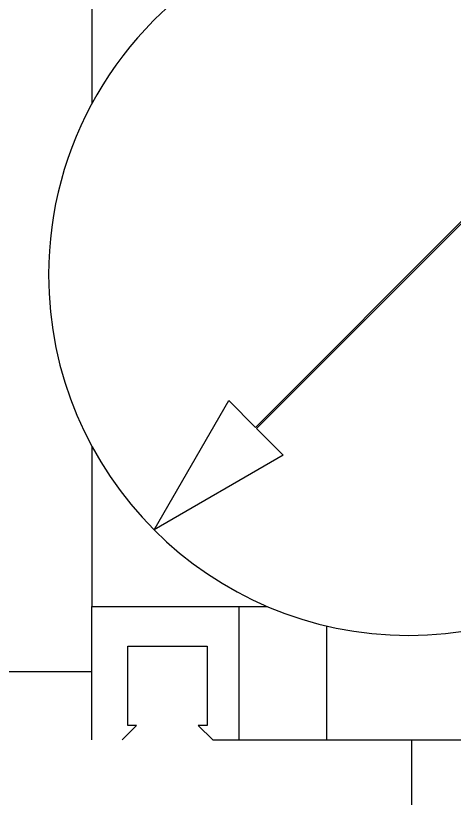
# Model space of a CAD drawing. Header units: millimetres. Extents: x 256 to 2599, y 626 to 1192.
# Drawn here: x 1899.62 to 1904.44, y 832.99 to 841.58 of the extents above; entities that cross this region are included whole.
import ezdxf

# ---------------------------------------------------------------- set-up
doc = ezdxf.new("R2010")
doc.units = ezdxf.units.MM
for name, color, linetype in [('Aria compressa', 140, 'Continuous'), ('MAIN-1', 7, 'Continuous'), ('MAIN-2', 7, 'Continuous'), ('Tag', 7, 'Continuous')]:
    doc.layers.add(name, color=color, linetype=linetype)
doc.styles.add('PNP_LTYPE', font='txt.shx')
doc.linetypes.add('ISO-GENERAL', pattern='A,5,["/",PNP_LTYPE,S=1.5,R=0,X=0,Y=-0.75],-0.0001', length=5.0001)

msp = doc.modelspace()

# ---------------------------------------------------------------- linework, layer by layer
at = {"layer": 'Aria compressa', "linetype": 'ISO-GENERAL'}
msp.add_line((1903.9679, 833.6271), (1903.9679, 827.9322), dxfattribs=at)
at = {"layer": 'MAIN-1'}
for p, q in [((1900.4538, 842.3749), (1900.4538, 840.6134)), ((1900.4538, 836.8532), (1900.4538, 835.0916)), ((1900.4538, 833.6271), (1900.4538, 835.0916)), ((1900.4538, 835.0916), (1902.3858, 835.0916)), ((1902.0688, 835.0916), (1902.0688, 833.6271)), ((1900.8496, 834.6562), (1901.7205, 834.6562)), ((1900.8496, 833.7854), (1900.8496, 834.6562)), ((1901.7205, 834.6562), (1901.7205, 833.7854)), ((1896.9705, 834.3791), (1900.4538, 834.3791)), ((1900.788, 833.6271), (1900.9464, 833.7854)), ((1900.9464, 833.7854), (1900.8496, 833.7854)), ((1901.6237, 833.7854), (1901.7821, 833.6271)), ((1901.7205, 833.7854), (1901.6237, 833.7854))]:
    msp.add_line(p, q, dxfattribs=at)
at = {"layer": 'MAIN-2'}
for p, q in [((1902.2521, 837.0595), (1906.7304, 841.5378)), ((1906.7416, 841.5266), (1902.2633, 837.0483)), ((1901.1382, 835.9343), (1901.9578, 837.3539)), ((1901.9578, 837.3539), (1902.2521, 837.0595)), ((1901.9578, 837.3539), (1901.9578, 837.3539)), ((1902.2521, 837.0595), (1902.2521, 837.0595)), ((1902.2633, 837.0483), (1902.2633, 837.0483)), ((1902.2633, 837.0483), (1902.5577, 836.7539)), ((1902.5577, 836.7539), (1901.1382, 835.9343)), ((1902.5577, 836.7539), (1902.5577, 836.7539)), ((1900.4538, 835.0916), (1900.4538, 835.0916)), ((1900.4538, 835.0916), (1900.4538, 835.0916)), ((1902.0688, 835.0916), (1902.0688, 835.0916)), ((1902.0688, 835.0916), (1902.0688, 835.0916)), ((1903.031, 834.8801), (1903.031, 833.6271)), ((1900.8496, 834.6562), (1900.8496, 834.6562)), ((1901.7205, 834.6562), (1901.7205, 834.6562)), ((1900.8496, 833.7854), (1900.8496, 833.7854)), ((1900.9464, 833.7854), (1900.9464, 833.7854)), ((1901.6237, 833.7854), (1901.6237, 833.7854)), ((1901.7205, 833.7854), (1901.7205, 833.7854))]:
    msp.add_line(p, q, dxfattribs=at)
for start, end in [(359.99998, 180.00002), (180.00002, 359.99998)]:
    msp.add_arc((1903.9371, 838.7333), 3.9583, start, end, dxfattribs=at)
at = {"layer": 'Tag'}
msp.add_line((1901.7821, 833.6271), (1906.1537, 833.6271), dxfattribs=at)

doc.saveas('drawing.dxf')
